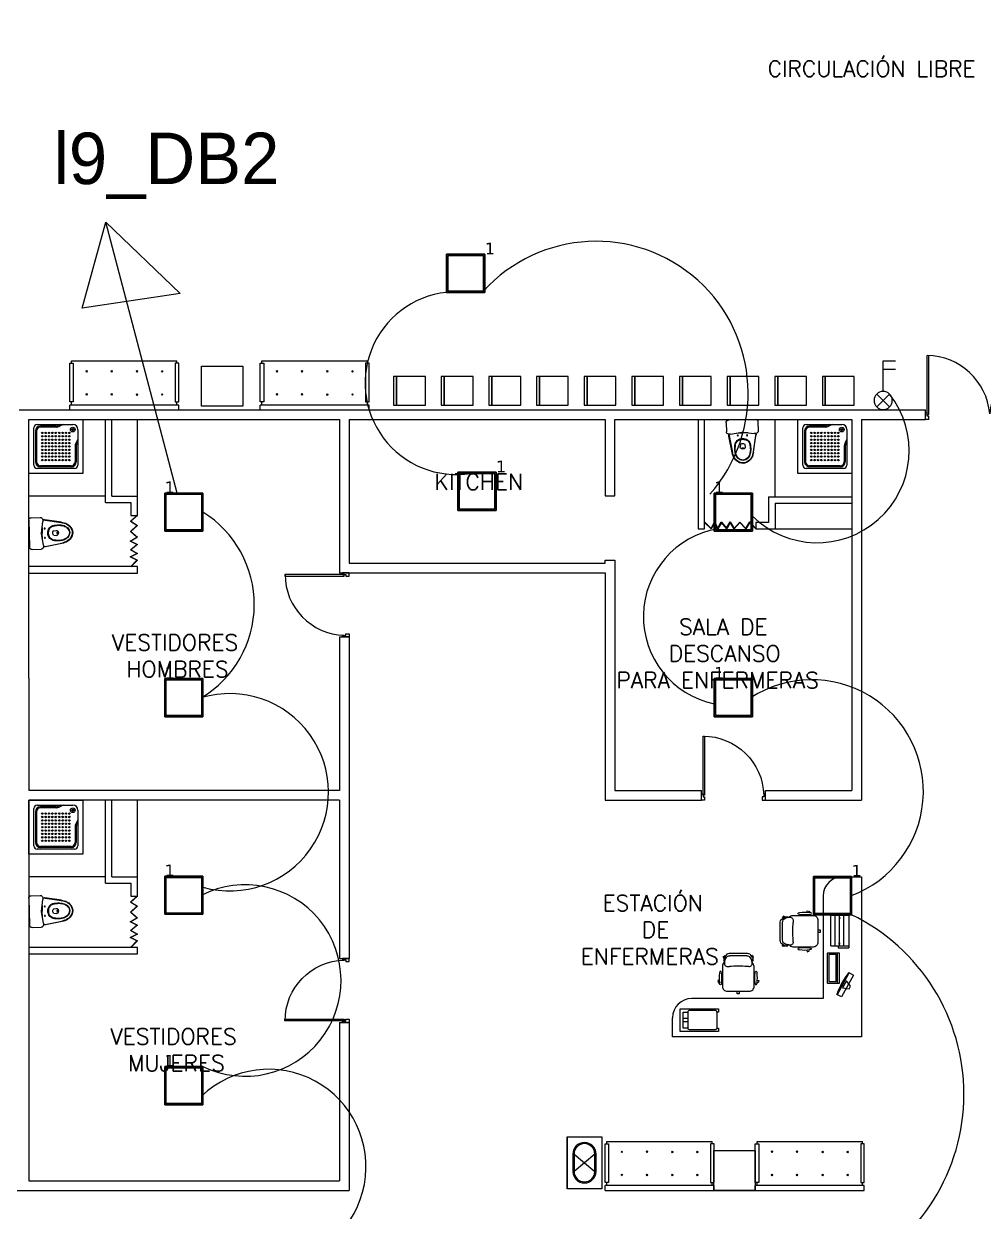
# Model space of a CAD drawing. Header units: metres. Extents: x -39 to 21688, y -24 to 9022.
# Drawn here: x 45.38 to 60.37, y 16.16 to 34.72 of the extents above; entities that cross this region are included whole.
import ezdxf

# ---------------------------------------------------------------- set-up
doc = ezdxf.new("R2010")
doc.units = ezdxf.units.M
doc.header["$MEASUREMENT"] = 0
for name, color, linetype in [('AN-TEXTO', 3, 'Continuous'), ('AR-MOBILIRIO', 1, 'Continuous'), ('AR-MUROS', 6, 'Continuous'), ('AR-PUERTAS', 2, 'Continuous'), ('AR-VENTANAS', 2, 'Continuous'), ('E-quip', 2, 'Continuous'), ('MOBI', 7, 'Continuous'), ('MOBILIARIO', 42, 'Continuous'), ('S.H.', 2, 'Continuous')]:
    doc.layers.add(name, color=color, linetype=linetype)
doc.layers.add('DLX_TERR_LUM', color=7, linetype='Continuous', true_color=0xffd400)
doc.layers.add('DLX_TERR_LUMKEY_IDX', color=7, linetype='Continuous', true_color=0x969696)
doc.styles.add('REGULAR-2.5', font='romans.shx', dxfattribs={"height": 2.5})
doc.styles.add('TableTextStyle', font='')
doc.styles.get('TableTextStyle').set_extended_font_data('VERDANA.TTF')

# ---------------------------------------------------------------- blocks, each defined once
blk = doc.blocks.new('O-27')
for p, q in [((-0.269, 0.183), (-0.269, 0.209)), ((-0.269, 0.209), (-0.103, 0.209)), ((-0.103, -0.324), (-0.103, 0.209)), ((-0.385, 0.173), (-0.385, -0.289)), ((-0.103, 0.183), (-0.375, 0.183)), ((-0.315, 0.183), (-0.315, -0.299)), ((-0.253, 0.15), (-0.253, 0.133)), ((-0.242, 0.15), (-0.253, 0.15)), ((-0.242, 0.133), (-0.253, 0.133)), ((-0.25, 0.183), (-0.25, 0.15)), ((-0.25, 0.133), (-0.25, -0.248)), ((-0.247, 0.183), (-0.247, 0.15)), ((-0.247, 0.133), (-0.247, -0.248)), ((-0.242, 0.15), (-0.242, 0.133)), ((-0.186, -0.299), (-0.186, 0.183)), ((-0.375, -0.299), (-0.103, -0.299)), ((-0.269, -0.299), (-0.269, -0.324)), ((-0.269, -0.324), (-0.103, -0.324)), ((-0.242, -0.248), (-0.253, -0.248)), ((-0.253, -0.265), (-0.253, -0.248)), ((-0.242, -0.265), (-0.253, -0.265)), ((-0.25, -0.265), (-0.25, -0.299)), ((-0.247, -0.265), (-0.247, -0.299)), ((-0.242, -0.265), (-0.242, -0.248))]:
    blk.add_line(p, q)
for centre, start, end in [((-0.375, 0.173), 90, 180), ((-0.375, -0.289), 180, 270)]:
    blk.add_arc(centre, 0.01, start, end)
blk = doc.blocks.new('A$C43F37C80')
at = {"layer": 'AR-MOBILIRIO'}
blk.add_line((0.15, 0.482), (0.15, 0), dxfattribs=at)
blk.add_lwpolyline([(0, 0.01), (0, 0.472, -0.414214), (0.01, 0.482), (0.18, 0.482), (0.18, 0), (0.01, 0, -0.414214), (0, 0.01, -1)], format="xyb", dxfattribs=at)
blk.add_lwpolyline([(0.02, 0.03), (0.136, 0.03), (0.136, 0.452), (0.02, 0.452)], close=True, dxfattribs=at)
blk = doc.blocks.new('A$C714463F3')
at = {"layer": 'AR-MOBILIRIO'}
blk.add_line((0.007, 0.036), (0.194, 0.376), dxfattribs=at)
blk.add_lwpolyline([(0.186, 0.38), (0.26, 0.34), (0.073, 0), (0, 0.04), (0.186, 0.38)], dxfattribs=at)
blk.add_lwpolyline([(0.148, 0.251), (0.089, 0.143), (0.189, 0.125), (0.211, 0.165)], close=True, dxfattribs=at)
blk.add_arc((1.157, -0.374), 1.229, 142.1836, 160.3243, dxfattribs=at)
blk = doc.blocks.new('Silla Ejecutiva 001')
at = {"layer": 'AR-MOBILIRIO'}
for p, q in [((-0.016, 0.59), (-0.016, 0.631)), ((-0.016, 0.631), (0.017, 0.631)), ((0.017, 0.631), (0.017, 0.59)), ((-0.319, 0.422), (-0.308, 0.455)), ((-0.297, 0.415), (-0.319, 0.422)), ((-0.308, 0.455), (-0.294, 0.45)), ((-0.257, 0.436), (-0.247, 0.433)), ((-0.247, 0.398), (-0.254, 0.4)), ((0.258, 0.436), (0.248, 0.433)), ((0.248, 0.398), (0.255, 0.4)), ((0.309, 0.455), (0.295, 0.45)), ((0.298, 0.415), (0.32, 0.422)), ((0.32, 0.422), (0.309, 0.455)), ((-0.164, 0.204), (-0.138, 0.204)), ((0.164, 0.204), (0.138, 0.204)), ((-0.224, 0.07), (-0.238, 0.051)), ((-0.238, 0.051), (-0.211, 0.031)), ((-0.226, 0.117), (-0.21, 0.117)), ((-0.226, 0.117), (-0.179, 0.049)), ((-0.226, 0.072), (-0.226, 0.117)), ((-0.18, 0.01), (-0.226, 0.072)), ((-0.214, 0.133), (-0.202, 0.083)), ((-0.211, 0.031), (-0.203, 0.041)), ((-0.143, 0), (0.143, 0)), ((-0.133, 0.038), (0.133, 0.038)), ((0.226, 0.117), (0.179, 0.049)), ((0.18, 0.01), (0.226, 0.072)), ((0.214, 0.133), (0.202, 0.083)), ((0.211, 0.031), (0.203, 0.041)), ((0.226, 0.117), (0.21, 0.117)), ((0.238, 0.051), (0.211, 0.031)), ((0.224, 0.07), (0.238, 0.051)), ((0.226, 0.072), (0.226, 0.117))]:
    blk.add_line(p, q, dxfattribs=at)
for points in [[(0.248, 0.202), (0.248, 0.513, 0.414214), (0.171, 0.59), (-0.17, 0.59, 0.414214), (-0.247, 0.513), (-0.247, 0.202, 0.235066), (-0.216, 0.141, 0.235066)], [(0.216, 0.14, 0.240352), (0.248, 0.202)]]:
    blk.add_lwpolyline(points, format="xyb", dxfattribs=at)
for centre, radius, start, end in [((0.256, 0.381), 0.554, 171.8383, 188.1617), ((-0.808, 0.381), 0.554, 351.8383, 8.1617), ((0.809, 0.381), 0.554, 171.8383, 188.1617), ((-0.255, 0.381), 0.554, 351.8383, 8.1617), ((-0.167, 0.153), 0.051, 86.8491, 202.9184), ((0, 1.174), 0.979, 261.9043, 278.0957), ((0.167, 0.153), 0.051, 337.0816, 93.1509), ((-0.139, 0.085), 0.0846, 241.0116, 267.0775), ((-0.136, 0.129), 0.0906, 242.0679, 272.1656), ((0.136, 0.129), 0.0906, 267.8344, 297.9321), ((0.139, 0.085), 0.0846, 272.9225, 298.9884)]:
    blk.add_arc(centre, radius, start, end, dxfattribs=at)
for centre, major_axis in [((-0.276, 0.389), (0, 0.0994)), ((0.277, 0.373), (0, -0.0994))]:
    blk.add_ellipse(centre, major_axis=major_axis, ratio=0.234586, start_param=-0.780502, end_param=0.780502, dxfattribs=at)
at = {"layer": 'AR-MOBILIRIO', "extrusion": (0, 0, -1)}
for centre, major_axis in [((0.277, 0.389), (0, 0.0994)), ((-0.276, 0.373), (0, -0.0994))]:
    blk.add_ellipse(centre, major_axis=major_axis, ratio=0.234586, start_param=-0.780502, end_param=0.780502, dxfattribs=at)
blk = doc.blocks.new('A$C7D407643')
at = {"layer": 'AR-MOBILIRIO'}
for p, q in [((0.025, 0.55), (0.025, 0.145)), ((0.15, 0.12), (0.15, 0.05)), ((0.2, 0.12), (0.2, 0.05))]:
    blk.add_line(p, q, dxfattribs=at)
for points in [[(0.35, 0), (0.35, 0.6), (0.3, 0.6), (0.3, 0.575), (0.05, 0.575), (0.05, 0.6), (0, 0.6), (0, 0)], [(0.3, 0.05), (0.3, 0.12), (0.05, 0.12), (0.05, 0.05)]]:
    blk.add_lwpolyline(points, close=True, dxfattribs=at)
blk.add_lwpolyline([(0.3, 0.575, -0.414214), (0.325, 0.55), (0.325, 0.145, -0.414214), (0.3, 0.12)], format="xyb", dxfattribs=at)
blk.add_arc((0.05, 0.145), 0.025, 180, 270, dxfattribs=at)
at = {"layer": 'MOBILIARIO'}
blk.add_arc((0.05, 0.55), 0.025, 90, 180, dxfattribs=at)
blk = doc.blocks.new('rr')
at = {"layer": 'AR-MOBILIRIO'}
for p, q in [((1888.613, 1035.56), (1888.613, 1038.06)), ((1888.613, 1038.06), (1891.563, 1038.06)), ((1891.563, 1038.06), (1891.563, 1037.76)), ((1889.213, 1035.86), (1889.213, 1037.46)), ((1889.213, 1037.46), (1891.263, 1037.46)), ((1888.913, 1035.56), (1888.613, 1035.56))]:
    blk.add_line(p, q, dxfattribs=at)
for centre in [(1891.263, 1037.76), (1888.913, 1035.86)]:
    blk.add_arc(centre, 0.3, 270, 360, dxfattribs=at)
at = {"layer": 'AR-MOBILIRIO', "xscale": -1, "rotation": 90}
blk.add_blockref('A$C7D407643', (1891.446, 1037.973), dxfattribs=at)
at = {"layer": 'AR-MOBILIRIO', "rotation": 180}
for name, p in [('A$C714463F3', (1888.998, 1037.435)), ('A$C43F37C80', (1889.143, 1037.227))]:
    blk.add_blockref(name, p, dxfattribs=at)
at = {"layer": 'AR-MOBILIRIO', "ltscale": 0.1}
blk.add_blockref('Silla Ejecutiva 001', (1890.537, 1036.758), dxfattribs=at)
at = {"layer": 'AR-MOBILIRIO', "xscale": -1}
blk.add_blockref('O-27', (1888.709, 1036.46), dxfattribs=at)
at = {"layer": 'AR-MOBILIRIO', "ltscale": 0.1, "xscale": -1, "rotation": 90}
blk.add_blockref('Silla Ejecutiva 001', (1889.883, 1036.41), dxfattribs=at)
blk = doc.blocks.new('AR-PUERTA ACORDION')
at = {"layer": 'AR-PUERTAS'}
blk.add_lwpolyline([(-0.386, 0.049), (-0.288, -0.046), (-0.235, 0.057), (-0.185, -0.044), (-0.129, 0.054), (-0.046, -0.045), (0.01, 0.056), (0.073, -0.046), (0.158, 0.053), (0.252, -0.046), (0.317, 0.054), (0.41, -0.047), (0.41, -0.054), (0.318, 0.046), (0.253, -0.054), (0.158, 0.046), (0.072, -0.054), (0.01, 0.046), (-0.045, -0.054), (-0.128, 0.046), (-0.185, -0.054), (-0.235, 0.046), (-0.287, -0.054), (-0.39, 0.046)], close=True, dxfattribs=at)
blk = doc.blocks.new('111111')
at = {"layer": 'AR-PUERTAS', "linetype": 'Continuous'}
for p, q in [((254.317, 121.561), (254.317, 122.51)), ((254.342, 121.586), (254.342, 122.51)), ((256.267, 122.51), (256.242, 122.51)), ((256.242, 121.586), (256.242, 122.51)), ((256.267, 121.561), (256.267, 122.51)), ((254.292, 121.511), (254.292, 121.611)), ((254.317, 121.611), (254.292, 121.611)), ((254.342, 121.586), (254.317, 121.586)), ((254.342, 121.561), (254.317, 121.561)), ((254.342, 121.511), (254.342, 121.561)), ((256.242, 121.586), (256.267, 121.586)), ((256.242, 121.511), (256.242, 121.561)), ((256.242, 121.561), (256.267, 121.561)), ((256.267, 121.611), (256.292, 121.611)), ((256.292, 121.511), (256.292, 121.611)), ((254.342, 121.511), (254.292, 121.511)), ((256.242, 121.511), (256.292, 121.511))]:
    blk.add_line(p, q, dxfattribs=at)
for centre, start, end in [((254.297, 121.512), 5.0221, 88.847), ((256.287, 121.512), 91.153, 174.9779)]:
    blk.add_arc(centre, 0.999, start, end, dxfattribs=at)
blk = doc.blocks.new('AR-PUERTA 1')
at = {"layer": 'AR-PUERTAS', "linetype": 'Continuous'}
for points in [[(0.954, 0.033), (0.954, 0.958), (0.929, 0.958), (0.929, 0.033)], [(0.004, 0.058), (0.004, 0.008), (0.029, 0.008), (0.029, -0.042), (-0.021, -0.042), (-0.021, 0.058)], [(0.929, 0.008), (0.929, -0.042), (0.979, -0.042), (0.979, 0.058), (0.954, 0.058), (0.954, 0.008)]]:
    blk.add_lwpolyline(points, close=True, dxfattribs=at)
blk.add_arc((0.954, 0.008), 0.949, 89.9989, 178.4932, dxfattribs=at)
blk = doc.blocks.new('silla')
for points in [[(-0.225, -0.023), (0.225, -0.023), (0.225, 0.023), (-0.225, 0.023)], [(-0.225, -0.473), (0.225, -0.473), (0.225, -0.023), (-0.225, -0.023)]]:
    blk.add_lwpolyline(points, close=True)
blk = doc.blocks.new('*U95')
at = {"layer": 'AR-MOBILIRIO'}
blk.add_blockref('silla', (0, 0.225), dxfattribs=at)
blk = doc.blocks.new('*U96')
at = {"layer": 'AR-MUROS', "color": 0, "linetype": 'ByBlock', "lineweight": -2}
for p in [(0, 6.691), (0, 5.948), (0, 5.204), (0, 4.461), (0, 3.717), (0, 2.974), (0, 2.23), (0, 1.487), (0, 0.743), (0, 0)]:
    blk.add_blockref('*U95', p, dxfattribs=at)
blk = doc.blocks.new('mueb')
at = {"layer": 'AR-MOBILIRIO'}
for p, q in [((354.197, 187.284), (354.197, 187.21)), ((355.897, 187.284), (354.197, 187.284)), ((355.897, 187.284), (355.897, 187.21)), ((354.197, 187.21), (355.897, 187.21)), ((354.251, 187.161), (354.197, 187.161)), ((354.197, 187.161), (354.197, 186.556)), ((354.224, 187.21), (354.224, 187.161)), ((354.251, 186.556), (354.251, 187.161)), ((355.842, 187.161), (355.897, 187.161)), ((355.842, 186.556), (355.842, 187.161)), ((355.87, 187.21), (355.87, 187.161)), ((355.897, 187.161), (355.897, 186.556)), ((354.468, 187.058), (354.444, 187.033)), ((354.468, 187.033), (354.444, 187.058)), ((354.859, 187.058), (354.834, 187.033)), ((354.859, 187.033), (354.834, 187.058)), ((355.232, 187.033), (355.257, 187.058)), ((355.232, 187.058), (355.257, 187.033)), ((355.623, 187.033), (355.647, 187.058)), ((355.623, 187.058), (355.647, 187.033)), ((354.468, 186.67), (354.444, 186.695)), ((354.468, 186.695), (354.444, 186.67)), ((354.859, 186.695), (354.834, 186.67)), ((354.859, 186.67), (354.834, 186.695)), ((355.232, 186.67), (355.257, 186.695)), ((355.232, 186.695), (355.257, 186.67)), ((355.623, 186.695), (355.647, 186.67)), ((355.623, 186.67), (355.647, 186.695)), ((354.197, 186.556), (354.251, 186.556)), ((354.197, 186.556), (354.251, 186.556)), ((354.224, 186.556), (354.224, 186.52)), ((354.224, 186.556), (354.224, 186.52)), ((355.87, 186.52), (354.224, 186.52)), ((355.897, 186.556), (355.842, 186.556)), ((355.87, 186.556), (355.87, 186.52))]:
    blk.add_line(p, q, dxfattribs=at)
blk = doc.blocks.new('LIXO')
at = {"layer": 'AR-MOBILIRIO'}
blk.add_line((24.554, 5.55), (24.554, 4.875), dxfattribs=at)
at = {"layer": 'AR-MOBILIRIO', "color": 18, "true_color": 0x000000}
for p, q in [((24.644, 5.325), (24.914, 5.1)), ((24.914, 5.325), (24.644, 5.1))]:
    blk.add_line(p, q, dxfattribs=at)
blk.add_lwpolyline([(24.554, 4.875), (24.554, 5.55), (25.004, 5.55), (25.004, 4.875)], close=True, dxfattribs=at)
for points in [[(24.629, 5.325), (24.629, 5.1, 1), (24.929, 5.1), (24.929, 5.325, 1)], [(24.644, 5.325), (24.644, 5.1, 1), (24.914, 5.1), (24.914, 5.325, 1)]]:
    blk.add_lwpolyline(points, format="xyb", close=True, dxfattribs=at)
blk = doc.blocks.new('1p-toppiece')
at = {"layer": 'AR-MOBILIRIO'}
for p, q in [((-0.532, 0.174), (-0.265, 0.22)), ((-0.232, 0.219), (-0.531, 0.169)), ((-0.232, 0.22), (-0.232, 0.195)), ((-0.205, 0.008), (-0.232, 0.195)), ((-0.047, 0.26), (-0.192, 0.26)), ((-0.007, 0.22), (-0.007, -0.214)), ((-0.485, 0.003), (-0.485, 0.003)), ((-0.485, 0.003), (-0.485, 0.003)), ((-0.485, 0.003), (-0.485, 0.003)), ((-0.485, 0.003), (-0.485, 0.003)), ((-0.485, 0.003), (-0.485, 0.003)), ((-0.485, 0.003), (-0.485, 0.003)), ((-0.485, 0.003), (-0.485, 0.003)), ((-0.485, 0.003), (-0.485, 0.003)), ((-0.406, 0.039), (-0.443, 0.044)), ((-0.218, 0.098), (-0.218, 0.003)), ((-0.218, -0.093), (-0.218, 0.003)), ((-0.532, -0.169), (-0.265, -0.215)), ((-0.232, -0.214), (-0.531, -0.163)), ((-0.406, -0.034), (-0.443, -0.039)), ((-0.232, -0.189), (-0.205, -0.003)), ((-0.232, -0.189), (-0.232, -0.214)), ((-0.047, -0.254), (-0.192, -0.254))]:
    blk.add_line(p, q, dxfattribs=at)
blk.add_lwpolyline([(-0.467, -0.009, 0.139005), (-0.464, -0.009, 0.107089), (-0.461, -0.006, 0.080212), (-0.46, -0.002, 0.06796), (-0.459, 0.003, 0.06796), (-0.46, 0.007, 0.080212), (-0.461, 0.011, 0.107089), (-0.464, 0.014, 0.139005), (-0.467, 0.015, 0.139005), (-0.47, 0.014, 0.107089), (-0.473, 0.011, 0.080212), (-0.474, 0.007, 0.06796), (-0.475, 0.003, 0.06796), (-0.474, -0.002, 0.080212), (-0.473, -0.006, 0.107089), (-0.47, -0.009, 0.139005)], format="xyb", close=True, dxfattribs=at)
for centre in [(-0.26, 0.078), (-0.26, -0.072)]:
    blk.add_circle(centre, 0.008, dxfattribs=at)
for centre, radius, start, end in [((-0.24, 0.073), 0.15, 87.0389, 99.7929), ((-0.192, 0.22), 0.04, 90, 180), ((-0.047, 0.22), 0.04, 0, 90), ((-0.545, -0.004), 0.165, 137.5273, 177.8064), ((-0.545, 0.009), 0.165, 182.1936, 222.4727), ((-0.545, -0.004), 0.159, 137.1746, 177.7477), ((-0.545, 0.009), 0.159, 182.2523, 222.8254), ((-0.518, -0.034), 0.206, 106.927, 136.493), ((-0.541, -0.003), 0.122, 134.1142, 177.24), ((-0.541, 0.008), 0.122, 182.76, 225.8858), ((-0.518, -0.034), 0.2, 106.5054, 136.1127), ((-0.541, -0.003), 0.115, 133.4423, 177.1285), ((-0.541, 0.008), 0.115, 182.8715, 226.5577), ((-0.519, -0.031), 0.157, 102.7254, 132.8308), ((-0.52, -0.03), 0.15, 101.8667, 132.1155), ((-0.482, -0.117), 0.296, 99.7929, 108.8085), ((-0.482, -0.12), 0.292, 99.5848, 108.4322), ((-0.482, -0.148), 0.279, 90.6669, 104.9929), ((-0.482, -0.156), 0.281, 90.6819, 104.1933), ((-0.474, -0.297), 0.428, 81.7587, 91.4179), ((-0.488, -0.362), 0.487, 81.705, 89.6761), ((-0.434, 0.003), 0.0456, 126.1832, 180), ((-0.434, 0.003), 0.0456, 180, 233.8168), ((-0.447, 0.019), 0.025, 82.2348, 126.1832), ((-0.434, -0.002), 0.123, 44.007, 82.2929), ((-0.431, -0.004), 0.132, 44.3018, 82.295), ((-0.408, 0.024), 0.015, 13.7696, 82.2348), ((-0.495, 0.003), 0.105, 0, 13.7696), ((-0.495, 0.003), 0.105, 346.2304, 0), ((-0.46, 0.006), 0.138, 358.6352, 34.0042), ((-0.46, -0.001), 0.138, 325.9958, 1.3648), ((-0.441, 0.008), 0.132, 357.4666, 37.446), ((-0.441, -0.003), 0.132, 322.554, 2.5334), ((-0.244, 0.003), 0.04, 351.6776, 8.3142), ((-0.518, 0.039), 0.206, 223.507, 253.073), ((-0.518, 0.039), 0.2, 223.8873, 253.4946), ((-0.519, 0.036), 0.157, 227.1692, 257.2746), ((-0.52, 0.036), 0.15, 227.8845, 258.1333), ((-0.482, 0.122), 0.296, 251.1915, 260.2071), ((-0.482, 0.125), 0.292, 251.5678, 260.4152), ((-0.482, 0.153), 0.279, 255.0071, 269.3331), ((-0.482, 0.161), 0.281, 255.8067, 269.3181), ((-0.488, 0.368), 0.487, 270.3239, 278.295), ((-0.474, 0.302), 0.428, 268.5821, 278.2413), ((-0.447, -0.014), 0.025, 233.8168, 277.7652), ((-0.434, 0.007), 0.123, 277.7071, 315.993), ((-0.431, 0.009), 0.132, 277.705, 315.6982), ((-0.408, -0.019), 0.015, 277.7652, 346.2304), ((-0.24, -0.067), 0.15, 260.2071, 272.966), ((-0.192, -0.214), 0.04, 180, 270), ((-0.047, -0.214), 0.04, 270, 360)]:
    blk.add_arc(centre, radius, start, end, dxfattribs=at)
blk = doc.blocks.new('A$C05366594')
at = {"layer": 'AR-MOBILIRIO', "linetype": 'Continuous'}
for p, q in [((0, 0), (0, 0.72)), ((0, 0.72), (0.72, 0.72)), ((0.113, 0.653), (0.585, 0.653)), ((0.428, 0.653), (0.397, 0.637)), ((0.72, 0.72), (0.72, 0)), ((0.068, 0.113), (0.068, 0.608)), ((0.09, 0.563), (0.09, 0.158)), ((0.367, 0.63), (0.158, 0.63)), ((0.653, 0.585), (0.653, 0.113)), ((0.63, 0.367), (0.63, 0.158)), ((0.653, 0.428), (0.637, 0.397)), ((0.72, 0), (0, 0)), ((0.608, 0.068), (0.113, 0.068)), ((0.563, 0.09), (0.158, 0.09))]:
    blk.add_line(p, q, dxfattribs=at)
at = {"layer": 'AR-MOBILIRIO', "color": 250}
for p, q in [((0.458, 0.653), (0.403, 0.625)), ((0.104, 0.563), (0.104, 0.158)), ((0.367, 0.617), (0.158, 0.617)), ((0.617, 0.367), (0.617, 0.158)), ((0.653, 0.458), (0.625, 0.403)), ((0.563, 0.104), (0.158, 0.104))]:
    blk.add_line(p, q, dxfattribs=at)
at = {"layer": 'AR-MOBILIRIO', "linetype": 'Continuous'}
for centre, major_axis, start_param, end_param in [((0.113, 0.608), (0.0318, 0.0318), 0.785398, 2.356194), ((0.367, 0.698), (0.0477, 0.0477), 3.926991, 4.390638), ((0.585, 0.585), (0.0477, 0.0477), 5.497787, 7.068583), ((0.158, 0.563), (0.0477, 0.0477), 0.785398, 2.356194), ((0.698, 0.367), (-0.0477, 0.0477), 0.321751, 0.785398), ((0.113, 0.113), (-0.0318, 0.0318), 0.785398, 2.356194), ((0.158, 0.158), (-0.0477, 0.0477), 0.785398, 2.356194), ((0.158, 0.158), (-0.0477, 0.0477), 0.785398, 2.356194), ((0.563, 0.158), (0.0477, 0.0477), 3.926991, 5.497787), ((0.608, 0.113), (-0.0318, 0.0318), 2.356194, 3.926991)]:
    blk.add_ellipse(centre, major_axis=major_axis, ratio=1, start_param=start_param, end_param=end_param, dxfattribs=at)
at = {"layer": 'AR-MOBILIRIO', "color": 250}
for centre, major_axis, start_param, end_param in [((0.158, 0.563), (-0.0382, 0.0382), -0.785398, 0.785398), ((0.18, 0.54), (-0.00636, 0.00636), -0.785398, 5.497787), ((0.18, 0.495), (-0.00636, 0.00636), -0.785398, 5.497787), ((0.225, 0.54), (0.00636, 0.00636), 0.785398, 7.068583), ((0.225, 0.495), (0.00636, 0.00636), 0.785398, 7.068583), ((0.27, 0.54), (0.00636, 0.00636), 0.785398, 7.068583), ((0.27, 0.495), (0.00636, 0.00636), 0.785398, 7.068583), ((0.315, 0.54), (-0.00636, 0.00636), -0.785398, 5.497787), ((0.315, 0.495), (-0.00636, 0.00636), -0.785398, 5.497787), ((0.36, 0.54), (-0.00636, 0.00636), -0.785398, 5.497787), ((0.36, 0.495), (-0.00636, 0.00636), -0.785398, 5.497787), ((0.367, 0.698), (0.0573, 0.0573), 3.926991, 4.390638), ((0.405, 0.54), (-0.00636, 0.00636), -0.785398, 5.497787), ((0.405, 0.495), (-0.00636, 0.00636), -0.785398, 5.497787), ((0.45, 0.54), (0.00636, 0.00636), 0.785398, 7.068583), ((0.45, 0.495), (0.00636, 0.00636), 0.785398, 7.068583), ((0.495, 0.54), (0.00636, 0.00636), 0.785398, 7.068583), ((0.495, 0.495), (0.00636, 0.00636), 0.785398, 7.068583), ((0.54, 0.54), (-0.00636, 0.00636), -0.785398, 5.497787), ((0.54, 0.495), (-0.00636, 0.00636), -0.785398, 5.497787), ((0.585, 0.585), (0.0223, 0.0223), 0.785398, 7.068583), ((0.585, 0.585), (-0.00955, 0.00955), -0.785398, 5.497787), ((0.576, 0.585), (0.00286, 0.00286), 0.785398, 7.068583), ((0.581, 0.592), (0.00286, 0.00286), 0.785398, 7.068583), ((0.581, 0.578), (0.00286, 0.00286), 0.785398, 7.068583), ((0.589, 0.592), (0.00286, 0.00286), 0.785398, 7.068583), ((0.589, 0.578), (0.00286, 0.00286), 0.785398, 7.068583), ((0.594, 0.585), (0.00286, 0.00286), 0.785398, 7.068583), ((0.18, 0.45), (-0.00636, 0.00636), -0.785398, 5.497787), ((0.18, 0.405), (-0.00636, 0.00636), -0.785398, 5.497787), ((0.18, 0.36), (-0.00636, 0.00636), -0.785398, 5.497787), ((0.18, 0.315), (-0.00636, 0.00636), -0.785398, 5.497787), ((0.225, 0.45), (0.00636, 0.00636), 0.785398, 7.068583), ((0.225, 0.405), (0.00636, 0.00636), 0.785398, 7.068583), ((0.225, 0.36), (0.00636, 0.00636), 0.785398, 7.068583), ((0.225, 0.315), (0.00636, 0.00636), 0.785398, 7.068583), ((0.27, 0.45), (0.00636, 0.00636), 0.785398, 7.068583), ((0.27, 0.405), (0.00636, 0.00636), 0.785398, 7.068583), ((0.27, 0.36), (0.00636, 0.00636), 0.785398, 7.068583), ((0.27, 0.315), (0.00636, 0.00636), 0.785398, 7.068583), ((0.315, 0.45), (-0.00636, 0.00636), -0.785398, 5.497787), ((0.315, 0.36), (-0.00636, 0.00636), -0.785398, 5.497787), ((0.315, 0.315), (-0.00636, 0.00636), -0.785398, 5.497787), ((0.315, 0.405), (-0.00636, 0.00636), -0.785398, 5.497787), ((0.36, 0.45), (-0.00636, 0.00636), -0.785398, 5.497787), ((0.36, 0.405), (-0.00636, 0.00636), -0.785398, 5.497787), ((0.36, 0.36), (-0.00636, 0.00636), -0.785398, 5.497787), ((0.36, 0.315), (-0.00636, 0.00636), -0.785398, 5.497787), ((0.405, 0.45), (-0.00636, 0.00636), -0.785398, 5.497787), ((0.405, 0.405), (-0.00636, 0.00636), -0.785398, 5.497787), ((0.405, 0.36), (-0.00636, 0.00636), -0.785398, 5.497787), ((0.405, 0.315), (-0.00636, 0.00636), -0.785398, 5.497787), ((0.45, 0.45), (0.00636, 0.00636), 0.785398, 7.068583), ((0.45, 0.405), (0.00636, 0.00636), 0.785398, 7.068583), ((0.45, 0.36), (0.00636, 0.00636), 0.785398, 7.068583), ((0.45, 0.315), (0.00636, 0.00636), 0.785398, 7.068583), ((0.495, 0.45), (0.00636, 0.00636), 0.785398, 7.068583), ((0.495, 0.405), (0.00636, 0.00636), 0.785398, 7.068583), ((0.495, 0.36), (0.00636, 0.00636), 0.785398, 7.068583), ((0.495, 0.315), (0.00636, 0.00636), 0.785398, 7.068583), ((0.54, 0.45), (-0.00636, 0.00636), -0.785398, 5.497787), ((0.54, 0.36), (-0.00636, 0.00636), -0.785398, 5.497787), ((0.54, 0.315), (-0.00636, 0.00636), -0.785398, 5.497787), ((0.54, 0.405), (-0.00636, 0.00636), -0.785398, 5.497787), ((0.698, 0.367), (-0.0573, 0.0573), 0.321751, 0.785398), ((0.18, 0.27), (-0.00636, 0.00636), -0.785398, 5.497787), ((0.18, 0.225), (-0.00636, 0.00636), -0.785398, 5.497787), ((0.18, 0.18), (-0.00636, 0.00636), -0.785398, 5.497787), ((0.225, 0.27), (0.00636, 0.00636), 0.785398, 7.068583), ((0.225, 0.225), (0.00636, 0.00636), 0.785398, 7.068583), ((0.225, 0.18), (0.00636, 0.00636), 0.785398, 7.068583), ((0.27, 0.27), (0.00636, 0.00636), 0.785398, 7.068583), ((0.27, 0.225), (0.00636, 0.00636), 0.785398, 7.068583), ((0.27, 0.18), (0.00636, 0.00636), 0.785398, 7.068583), ((0.315, 0.27), (-0.00636, 0.00636), -0.785398, 5.497787), ((0.315, 0.225), (-0.00636, 0.00636), -0.785398, 5.497787), ((0.315, 0.18), (-0.00636, 0.00636), -0.785398, 5.497787), ((0.36, 0.27), (-0.00636, 0.00636), -0.785398, 5.497787), ((0.36, 0.225), (-0.00636, 0.00636), -0.785398, 5.497787), ((0.36, 0.18), (-0.00636, 0.00636), -0.785398, 5.497787), ((0.405, 0.27), (-0.00636, 0.00636), -0.785398, 5.497787), ((0.405, 0.225), (-0.00636, 0.00636), -0.785398, 5.497787), ((0.405, 0.18), (-0.00636, 0.00636), -0.785398, 5.497787), ((0.45, 0.27), (0.00636, 0.00636), 0.785398, 7.068583), ((0.45, 0.225), (0.00636, 0.00636), 0.785398, 7.068583), ((0.45, 0.18), (0.00636, 0.00636), 0.785398, 7.068583), ((0.495, 0.27), (0.00636, 0.00636), 0.785398, 7.068583), ((0.495, 0.225), (0.00636, 0.00636), 0.785398, 7.068583), ((0.495, 0.18), (0.00636, 0.00636), 0.785398, 7.068583), ((0.54, 0.27), (-0.00636, 0.00636), -0.785398, 5.497787), ((0.54, 0.225), (-0.00636, 0.00636), -0.785398, 5.497787), ((0.54, 0.18), (-0.00636, 0.00636), -0.785398, 5.497787), ((0.158, 0.158), (-0.0382, 0.0382), 0.785398, 2.356194), ((0.158, 0.158), (0.0382, 0.0382), 2.356194, 3.926991), ((0.563, 0.158), (0.0382, 0.0382), 3.926991, 5.497787)]:
    blk.add_ellipse(centre, major_axis=major_axis, ratio=1, start_param=start_param, end_param=end_param, dxfattribs=at)
blk = doc.blocks.new('2P+LAMP')
at = {"ltscale": 8}
for p, q in [((0, 5.99), (0, 26.17)), ((0, 26.17), (8.22, 26.17)), ((0, 20.59), (8.22, 20.59)), ((-4.23, 4.23), (4.23, -4.23)), ((4.23, 4.23), (-4.23, -4.23))]:
    blk.add_line(p, q, dxfattribs=at)
blk.add_ellipse((0, 0), major_axis=(-4.23, 4.23), ratio=1, start_param=3.926991, end_param=10.210176, dxfattribs=at)

msp = doc.modelspace()

# ---------------------------------------------------------------- linework, layer by layer
at = {"layer": 'AR-MOBILIRIO'}
for points in [[(48.80263, 29.36856), (48.80263, 28.74381), (48.15764, 28.74381), (48.15764, 29.36856)], [(56.80031, 17.12481), (56.80031, 16.50006), (56.15531, 16.50006), (56.15531, 17.12481)]]:
    msp.add_lwpolyline(points, close=True, dxfattribs=at)
at = {"layer": 'AR-MUROS'}
for p, q in [((45.30866, 28.68913), (58.45866, 28.68913)), ((45.45866, 28.53913), (50.30866, 28.53913)), ((45.45866, 24.50006), (45.45866, 28.53913)), ((46.65586, 27.23913), (46.65586, 28.53913)), ((46.75586, 27.33913), (46.75586, 28.53913)), ((47.15497, 27.33913), (47.15497, 28.53913)), ((50.45866, 28.53913), (54.45866, 28.53913)), ((54.60866, 28.53913), (58.30866, 28.53913)), ((47.15497, 27.03913), (47.15497, 27.33913)), ((57.00866, 27.32826), (58.30866, 27.32826)), ((47.05497, 27.23913), (47.05497, 27.03913)), ((57.10866, 27.22826), (58.30866, 27.22826)), ((47.05497, 27.03913), (47.15497, 27.03913)), ((57.00866, 26.92915), (56.80866, 26.92915)), ((56.80866, 26.92915), (56.80866, 26.82915)), ((56.80866, 26.82915), (57.10866, 26.82915)), ((57.10866, 26.82915), (58.30866, 26.82915)), ((46.65586, 21.2946), (46.65586, 22.5946)), ((46.75586, 21.3946), (46.75586, 22.5946)), ((47.15497, 21.3946), (47.15497, 22.5946)), ((47.15497, 21.0946), (47.15497, 21.3946)), ((47.05497, 21.2946), (47.05497, 21.0946)), ((47.05497, 21.0946), (47.15497, 21.0946)), ((45.45866, 16.65006), (50.30866, 16.65006)), ((29.75866, 16.50006), (50.45866, 16.50006))]:
    msp.add_line(p, q, dxfattribs=at)
for points in [[(58.45866, 28.68913), (59.45866, 28.68913)], [(59.45866, 28.53913), (59.45866, 28.68913)], [(50.30866, 28.53913), (50.30866, 26.14186), (50.45866, 26.14186), (54.45866, 26.14186), (54.45866, 22.5946)], [(50.45866, 28.53913), (50.45866, 26.29186), (54.45866, 26.29186), (54.45866, 26.34277), (54.60866, 26.34277), (54.60866, 22.7446)], [(54.45866, 28.53913), (54.45866, 27.34277), (54.60866, 27.34277), (54.60866, 28.53913)], [(55.90866, 28.52826), (55.90866, 26.82915), (56.00866, 26.82915), (56.00866, 28.52826)], [(57.10866, 27.32826), (57.10866, 28.52826)], [(58.30866, 28.53913), (58.30866, 22.7446)], [(58.45866, 28.53913), (58.45866, 22.5946)], [(58.45866, 28.53913), (59.45866, 28.53913)], [(46.65586, 27.33913), (45.45586, 27.33913)], [(46.75586, 27.33913), (47.15497, 27.33913)], [(57.00866, 27.32826), (57.00866, 26.92915)], [(46.65586, 27.23913), (47.05497, 27.23913)], [(57.10866, 27.22826), (57.10866, 26.82915)], [(45.45586, 26.13913), (47.15497, 26.13913), (47.15497, 26.23913), (45.45586, 26.23913)], [(50.30866, 25.14186), (50.30866, 22.7446)], [(50.30866, 25.14186), (50.45866, 25.14186)], [(50.45866, 25.14186), (50.45866, 20.12233)], [(45.45866, 24.50006), (45.45866, 22.7446)], [(50.30866, 22.7446), (45.45866, 22.7446)], [(54.60866, 22.7446), (55.95866, 22.7446)], [(55.95866, 22.5946), (55.95866, 22.7446)], [(56.95866, 22.7446), (58.30866, 22.7446)], [(56.95866, 22.5946), (56.95866, 22.7446)], [(45.45866, 22.5946), (45.45866, 16.65006)], [(50.30866, 22.5946), (45.45866, 22.5946)], [(50.30866, 22.5946), (50.30866, 20.12233)], [(54.45866, 22.5946), (55.95866, 22.5946)], [(56.95866, 22.5946), (58.45866, 22.5946)], [(46.65586, 21.3946), (45.45586, 21.3946)], [(46.75586, 21.3946), (47.15497, 21.3946)], [(46.65586, 21.2946), (47.05497, 21.2946)], [(45.45586, 20.1946), (47.15497, 20.1946), (47.15497, 20.2946), (45.45586, 20.2946)], [(50.30866, 20.12233), (50.45866, 20.12233)], [(50.30866, 19.12233), (50.30866, 16.65006)], [(50.30866, 19.12233), (50.45866, 19.12233)], [(50.45866, 19.12233), (50.45866, 16.50006)], [(54.45556, 16.50006), (58.45246, 16.50006)]]:
    msp.add_lwpolyline(points, dxfattribs=at)
at = {"layer": 'AR-PUERTAS'}
for centre in [(74.88973, 28.38769), (22.62406, 27.62249)]:
    msp.add_circle(centre, 40.08066, dxfattribs=at)
at = {"layer": 'AR-VENTANAS'}
for p, q in [((46.29177, 30.27572), (46.66409, 31.61902)), ((47.77886, 27.38916), (46.66409, 31.61902)), ((46.66409, 31.61902), (47.82244, 30.50305)), ((47.82244, 30.50305), (46.29177, 30.27572))]:
    msp.add_line(p, q, dxfattribs=at)
for centre, radius, start, end in [((54.31517, 28.94634), 2.3731, 318.347716, 137.793687), ((52.13624, 29.10448), 1.4265, 96.276746, 282.931615), ((57.76534, 28.04912), 1.43605, 225.229421, 38.057882), ((47.28169, 25.64815), 1.69881, 301.091783, 58.11718), ((56.44389, 25.45815), 1.39027, 99.55025, 258.090242), ((57.68096, 22.73057), 1.74259, 290.926229, 122.917826), ((48.5971, 22.71593), 1.54105, 254.25683, 106.517258), ((48.83864, 19.77675), 1.49527, 243.8217, 117.035457), ((56.93807, 18.00136), 3.11787, 295.969345, 64.030655), ((49.20352, 16.87043), 1.51992, 277.507939, 133.412067), ((59.46433, 20.52642), 5.76023, 258.372365, 330.348724)]:
    msp.add_arc(centre, radius, start, end, dxfattribs=at)
at = {"layer": 'DLX_TERR_LUM'}
for points in [[(51.98217, 31.11942, 0), (51.98028, 30.52242, 0)], [(51.98028, 30.52242, 0), (51.98217, 31.11942, 0)], [(51.98028, 30.52242, 0), (51.98217, 31.11942, 0)], [(51.98217, 31.11942, 0), (51.98028, 30.52242, 0)], [(52.57917, 31.11753, 0), (51.98217, 31.11942, 0)], [(51.98217, 31.11942, 0), (51.98217, 31.11942, 0)], [(51.98217, 31.11942, 0), (52.57917, 31.11753, 0)], [(51.98217, 31.11942, 0), (51.98217, 31.11942, 0)], [(51.98217, 31.11942, 0), (52.57917, 31.11753, 0)], [(52.57917, 31.11753, 0), (51.98217, 31.11942, 0)], [(52.00211, 31.09935, 0), (52.00034, 30.54236, 0)], [(52.00034, 30.54236, 0), (52.00211, 31.09935, 0)], [(52.55911, 31.09759, 0), (52.00211, 31.09935, 0)], [(52.00211, 31.09935, 0), (52.55911, 31.09759, 0)], [(52.55734, 30.5406, 0), (52.55911, 31.09759, 0)], [(52.55911, 31.09759, 0), (52.55734, 30.5406, 0)], [(52.57728, 30.52053, 0), (52.57917, 31.11753, 0)], [(52.57917, 31.11753, 0), (52.57728, 30.52053, 0)], [(52.57917, 31.11753, 0), (52.57728, 30.52053, 0)], [(52.57728, 30.52053, 0), (52.57917, 31.11753, 0)], [(52.57917, 31.11753, 0), (52.57917, 31.11753, 0)], [(52.57917, 31.11753, 0), (52.57917, 31.11753, 0)], [(51.98028, 30.52242, 0), (51.98028, 30.52242, 0)], [(51.98028, 30.52242, 0), (52.57728, 30.52053, 0)], [(52.57728, 30.52053, 0), (51.98028, 30.52242, 0)], [(51.98028, 30.52242, 0), (51.98028, 30.52242, 0)], [(52.57728, 30.52053, 0), (51.98028, 30.52242, 0)], [(51.98028, 30.52242, 0), (52.57728, 30.52053, 0)], [(52.00034, 30.54236, 0), (52.55734, 30.5406, 0)], [(52.55734, 30.5406, 0), (52.00034, 30.54236, 0)], [(52.57728, 30.52053, 0), (52.57728, 30.52053, 0)], [(52.57728, 30.52053, 0), (52.57728, 30.52053, 0)], [(52.75397, 27.71416, 0), (52.15697, 27.71416, 0)], [(52.15697, 27.71416, 0), (52.15697, 27.71416, 0)], [(52.15697, 27.71416, 0), (52.75397, 27.71416, 0)], [(52.15697, 27.71416, 0), (52.15697, 27.11716, 0)], [(52.15697, 27.11716, 0), (52.15697, 27.71416, 0)], [(52.15697, 27.71416, 0), (52.15697, 27.71416, 0)], [(52.15697, 27.11716, 0), (52.15697, 27.71416, 0)], [(52.15697, 27.71416, 0), (52.75397, 27.71416, 0)], [(52.75397, 27.71416, 0), (52.15697, 27.71416, 0)], [(52.15697, 27.71416, 0), (52.15697, 27.11716, 0)], [(52.73397, 27.69416, 0), (52.17698, 27.69416, 0)], [(52.17698, 27.69416, 0), (52.17698, 27.13716, 0)], [(52.17698, 27.13716, 0), (52.17698, 27.69416, 0)], [(52.17698, 27.69416, 0), (52.73397, 27.69416, 0)], [(52.73397, 27.13716, 0), (52.73397, 27.69416, 0)], [(52.73397, 27.69416, 0), (52.73397, 27.13716, 0)], [(52.75397, 27.11716, 0), (52.75397, 27.71416, 0)], [(52.75397, 27.71416, 0), (52.75397, 27.71416, 0)], [(52.75397, 27.71416, 0), (52.75397, 27.11716, 0)], [(52.75397, 27.71416, 0), (52.75397, 27.71416, 0)], [(52.75397, 27.71416, 0), (52.75397, 27.11716, 0)], [(52.75397, 27.11716, 0), (52.75397, 27.71416, 0)], [(48.17897, 27.38916, 0), (47.58197, 27.38916, 0)], [(47.58197, 27.38916, 0), (47.58197, 27.38916, 0)], [(47.58197, 27.38916, 0), (48.17897, 27.38916, 0)], [(47.58197, 27.38916, 0), (47.58197, 26.79216, 0)], [(47.58197, 26.79216, 0), (47.58197, 27.38916, 0)], [(47.58197, 27.38916, 0), (47.58197, 27.38916, 0)], [(47.58197, 26.79216, 0), (47.58197, 27.38916, 0)], [(47.58197, 27.38916, 0), (48.17897, 27.38916, 0)], [(47.58197, 27.38916, 0), (47.58197, 26.79216, 0)], [(48.17897, 27.38916, 0), (47.58197, 27.38916, 0)], [(48.15897, 27.36916, 0), (47.60197, 27.36916, 0)], [(47.60197, 27.36916, 0), (47.60197, 26.81216, 0)], [(47.60197, 27.36916, 0), (48.15897, 27.36916, 0)], [(47.60197, 26.81216, 0), (47.60197, 27.36916, 0)], [(48.15897, 26.81216, 0), (48.15897, 27.36916, 0)], [(48.15897, 27.36916, 0), (48.15897, 26.81216, 0)], [(48.17897, 27.38916, 0), (48.17897, 27.38916, 0)], [(48.17897, 26.79216, 0), (48.17897, 27.38916, 0)], [(48.17897, 27.38916, 0), (48.17897, 27.38916, 0)], [(48.17897, 27.38916, 0), (48.17897, 26.79216, 0)], [(48.17897, 27.38916, 0), (48.17897, 26.79216, 0)], [(48.17897, 26.79216, 0), (48.17897, 27.38916, 0)], [(56.75398, 27.38916, 0), (56.15697, 27.38916, 0)], [(56.15697, 27.38916, 0), (56.15697, 27.38916, 0)], [(56.15697, 27.38916, 0), (56.75398, 27.38916, 0)], [(56.15697, 27.38916, 0), (56.15697, 26.79216, 0)], [(56.15697, 26.79216, 0), (56.15697, 27.38916, 0)], [(56.15697, 27.38916, 0), (56.15697, 27.38916, 0)], [(56.15697, 26.79216, 0), (56.15697, 27.38916, 0)], [(56.15697, 27.38916, 0), (56.75398, 27.38916, 0)], [(56.15697, 27.38916, 0), (56.15697, 26.79216, 0)], [(56.75398, 27.38916, 0), (56.15697, 27.38916, 0)], [(56.73397, 27.36916, 0), (56.17698, 27.36916, 0)], [(56.17698, 27.36916, 0), (56.17698, 26.81216, 0)], [(56.17698, 27.36916, 0), (56.73397, 27.36916, 0)], [(56.17698, 26.81216, 0), (56.17698, 27.36916, 0)], [(56.73397, 26.81216, 0), (56.73397, 27.36916, 0)], [(56.73397, 27.36916, 0), (56.73397, 26.81216, 0)], [(56.75398, 27.38916, 0), (56.75398, 27.38916, 0)], [(56.75398, 26.79216, 0), (56.75398, 27.38916, 0)], [(56.75398, 27.38916, 0), (56.75398, 27.38916, 0)], [(56.75398, 27.38916, 0), (56.75398, 26.79216, 0)], [(56.75398, 27.38916, 0), (56.75398, 26.79216, 0)], [(56.75398, 26.79216, 0), (56.75398, 27.38916, 0)], [(52.15697, 27.11716, 0), (52.15697, 27.11716, 0)], [(52.15697, 27.11716, 0), (52.75397, 27.11716, 0)], [(52.75397, 27.11716, 0), (52.15697, 27.11716, 0)], [(52.15697, 27.11716, 0), (52.15697, 27.11716, 0)], [(52.75397, 27.11716, 0), (52.15697, 27.11716, 0)], [(52.15697, 27.11716, 0), (52.75397, 27.11716, 0)], [(52.17698, 27.13716, 0), (52.73397, 27.13716, 0)], [(52.73397, 27.13716, 0), (52.17698, 27.13716, 0)], [(52.75397, 27.11716, 0), (52.75397, 27.11716, 0)], [(52.75397, 27.11716, 0), (52.75397, 27.11716, 0)], [(47.58197, 26.79216, 0), (47.58197, 26.79216, 0)], [(47.58197, 26.79216, 0), (48.17897, 26.79216, 0)], [(48.17897, 26.79216, 0), (47.58197, 26.79216, 0)], [(47.58197, 26.79216, 0), (47.58197, 26.79216, 0)], [(48.17897, 26.79216, 0), (47.58197, 26.79216, 0)], [(47.58197, 26.79216, 0), (48.17897, 26.79216, 0)], [(47.60197, 26.81216, 0), (48.15897, 26.81216, 0)], [(48.15897, 26.81216, 0), (47.60197, 26.81216, 0)], [(48.17897, 26.79216, 0), (48.17897, 26.79216, 0)], [(48.17897, 26.79216, 0), (48.17897, 26.79216, 0)], [(56.15697, 26.79216, 0), (56.15697, 26.79216, 0)], [(56.15697, 26.79216, 0), (56.75398, 26.79216, 0)], [(56.75398, 26.79216, 0), (56.15697, 26.79216, 0)], [(56.15697, 26.79216, 0), (56.15697, 26.79216, 0)], [(56.75398, 26.79216, 0), (56.15697, 26.79216, 0)], [(56.15697, 26.79216, 0), (56.75398, 26.79216, 0)], [(56.17698, 26.81216, 0), (56.73397, 26.81216, 0)], [(56.73397, 26.81216, 0), (56.17698, 26.81216, 0)], [(56.75398, 26.79216, 0), (56.75398, 26.79216, 0)], [(56.75398, 26.79216, 0), (56.75398, 26.79216, 0)], [(48.17897, 24.49189, 0), (47.58197, 24.49189, 0)], [(47.58197, 24.49189, 0), (47.58197, 24.49189, 0)], [(47.58197, 24.49189, 0), (48.17897, 24.49189, 0)], [(47.58197, 24.49189, 0), (47.58197, 23.89489, 0)], [(47.58197, 23.89489, 0), (47.58197, 24.49189, 0)], [(47.58197, 24.49189, 0), (47.58197, 24.49189, 0)], [(47.58197, 23.89489, 0), (47.58197, 24.49189, 0)], [(47.58197, 24.49189, 0), (48.17897, 24.49189, 0)], [(47.58197, 24.49189, 0), (47.58197, 23.89489, 0)], [(48.17897, 24.49189, 0), (47.58197, 24.49189, 0)], [(48.15897, 24.47189, 0), (47.60197, 24.47189, 0)], [(47.60197, 24.47189, 0), (47.60197, 23.91489, 0)], [(47.60197, 24.47189, 0), (48.15897, 24.47189, 0)], [(47.60197, 23.91489, 0), (47.60197, 24.47189, 0)], [(48.15897, 23.91489, 0), (48.15897, 24.47189, 0)], [(48.15897, 24.47189, 0), (48.15897, 23.91489, 0)], [(48.17897, 24.49189, 0), (48.17897, 24.49189, 0)], [(48.17897, 23.89489, 0), (48.17897, 24.49189, 0)], [(48.17897, 24.49189, 0), (48.17897, 24.49189, 0)], [(48.17897, 24.49189, 0), (48.17897, 23.89489, 0)], [(48.17897, 24.49189, 0), (48.17897, 23.89489, 0)], [(48.17897, 23.89489, 0), (48.17897, 24.49189, 0)], [(56.75398, 24.49189, 0), (56.15697, 24.49189, 0)], [(56.15697, 24.49189, 0), (56.15697, 24.49189, 0)], [(56.15697, 24.49189, 0), (56.75398, 24.49189, 0)], [(56.15697, 24.49189, 0), (56.15697, 23.89489, 0)], [(56.15697, 23.89489, 0), (56.15697, 24.49189, 0)], [(56.15697, 24.49189, 0), (56.15697, 24.49189, 0)], [(56.15697, 23.89489, 0), (56.15697, 24.49189, 0)], [(56.15697, 24.49189, 0), (56.75398, 24.49189, 0)], [(56.15697, 24.49189, 0), (56.15697, 23.89489, 0)], [(56.75398, 24.49189, 0), (56.15697, 24.49189, 0)], [(56.73397, 24.47189, 0), (56.17698, 24.47189, 0)], [(56.17698, 24.47189, 0), (56.17698, 23.91489, 0)], [(56.17698, 24.47189, 0), (56.73397, 24.47189, 0)], [(56.17698, 23.91489, 0), (56.17698, 24.47189, 0)], [(56.73397, 23.91489, 0), (56.73397, 24.47189, 0)], [(56.73397, 24.47189, 0), (56.73397, 23.91489, 0)], [(56.75398, 24.49189, 0), (56.75398, 24.49189, 0)], [(56.75398, 23.89489, 0), (56.75398, 24.49189, 0)], [(56.75398, 24.49189, 0), (56.75398, 24.49189, 0)], [(56.75398, 24.49189, 0), (56.75398, 23.89489, 0)], [(56.75398, 24.49189, 0), (56.75398, 23.89489, 0)], [(56.75398, 23.89489, 0), (56.75398, 24.49189, 0)], [(47.58197, 23.89489, 0), (47.58197, 23.89489, 0)], [(47.58197, 23.89489, 0), (48.17897, 23.89489, 0)], [(48.17897, 23.89489, 0), (47.58197, 23.89489, 0)], [(47.58197, 23.89489, 0), (47.58197, 23.89489, 0)], [(48.17897, 23.89489, 0), (47.58197, 23.89489, 0)], [(47.58197, 23.89489, 0), (48.17897, 23.89489, 0)], [(47.60197, 23.91489, 0), (48.15897, 23.91489, 0)], [(48.15897, 23.91489, 0), (47.60197, 23.91489, 0)], [(48.17897, 23.89489, 0), (48.17897, 23.89489, 0)], [(48.17897, 23.89489, 0), (48.17897, 23.89489, 0)], [(56.15697, 23.89489, 0), (56.15697, 23.89489, 0)], [(56.15697, 23.89489, 0), (56.75398, 23.89489, 0)], [(56.75398, 23.89489, 0), (56.15697, 23.89489, 0)], [(56.15697, 23.89489, 0), (56.15697, 23.89489, 0)], [(56.75398, 23.89489, 0), (56.15697, 23.89489, 0)], [(56.15697, 23.89489, 0), (56.75398, 23.89489, 0)], [(56.17698, 23.91489, 0), (56.73397, 23.91489, 0)], [(56.73397, 23.91489, 0), (56.17698, 23.91489, 0)], [(56.75398, 23.89489, 0), (56.75398, 23.89489, 0)], [(56.75398, 23.89489, 0), (56.75398, 23.89489, 0)], [(48.17897, 21.40712, 0), (47.58197, 21.40712, 0)], [(47.58197, 21.40712, 0), (47.58197, 21.40712, 0)], [(47.58197, 21.40712, 0), (48.17897, 21.40712, 0)], [(47.58197, 21.40712, 0), (47.58197, 20.81012, 0)], [(47.58197, 20.81012, 0), (47.58197, 21.40712, 0)], [(47.58197, 21.40712, 0), (47.58197, 21.40712, 0)], [(47.58197, 20.81012, 0), (47.58197, 21.40712, 0)], [(47.58197, 21.40712, 0), (48.17897, 21.40712, 0)], [(47.58197, 21.40712, 0), (47.58197, 20.81012, 0)], [(48.17897, 21.40712, 0), (47.58197, 21.40712, 0)], [(48.15897, 21.38712, 0), (47.60197, 21.38712, 0)], [(47.60197, 21.38712, 0), (47.60197, 20.83012, 0)], [(47.60197, 21.38712, 0), (48.15897, 21.38712, 0)], [(47.60197, 20.83012, 0), (47.60197, 21.38712, 0)], [(48.15897, 20.83012, 0), (48.15897, 21.38712, 0)], [(48.15897, 21.38712, 0), (48.15897, 20.83012, 0)], [(48.17897, 21.40712, 0), (48.17897, 21.40712, 0)], [(48.17897, 20.81012, 0), (48.17897, 21.40712, 0)], [(48.17897, 21.40712, 0), (48.17897, 21.40712, 0)], [(48.17897, 21.40712, 0), (48.17897, 20.81012, 0)], [(48.17897, 21.40712, 0), (48.17897, 20.81012, 0)], [(48.17897, 20.81012, 0), (48.17897, 21.40712, 0)], [(58.30336, 21.40142, 0), (57.70636, 21.40142, 0)], [(57.70636, 21.40142, 0), (57.70636, 21.40142, 0)], [(57.70636, 21.40142, 0), (58.30336, 21.40142, 0)], [(57.70636, 21.40142, 0), (57.70636, 20.80442, 0)], [(57.70636, 20.80442, 0), (57.70636, 21.40142, 0)], [(57.70636, 21.40142, 0), (57.70636, 21.40142, 0)], [(57.70636, 20.80442, 0), (57.70636, 21.40142, 0)], [(57.70636, 21.40142, 0), (58.30336, 21.40142, 0)], [(58.30336, 21.40142, 0), (57.70636, 21.40142, 0)], [(57.70636, 21.40142, 0), (57.70636, 20.80442, 0)], [(58.28336, 21.38141, 0), (57.72636, 21.38141, 0)], [(57.72636, 21.38141, 0), (57.72636, 20.82442, 0)], [(57.72636, 20.82442, 0), (57.72636, 21.38141, 0)], [(57.72636, 21.38141, 0), (58.28336, 21.38141, 0)], [(58.28336, 20.82442, 0), (58.28336, 21.38141, 0)], [(58.28336, 21.38141, 0), (58.28336, 20.82442, 0)], [(58.30336, 20.80442, 0), (58.30336, 21.40142, 0)], [(58.30336, 21.40142, 0), (58.30336, 21.40142, 0)], [(58.30336, 21.40142, 0), (58.30336, 20.80442, 0)], [(58.30336, 21.40142, 0), (58.30336, 21.40142, 0)], [(58.30336, 21.40142, 0), (58.30336, 20.80442, 0)], [(58.30336, 20.80442, 0), (58.30336, 21.40142, 0)], [(47.58197, 20.81012, 0), (47.58197, 20.81012, 0)], [(47.58197, 20.81012, 0), (48.17897, 20.81012, 0)], [(48.17897, 20.81012, 0), (47.58197, 20.81012, 0)], [(47.58197, 20.81012, 0), (47.58197, 20.81012, 0)], [(48.17897, 20.81012, 0), (47.58197, 20.81012, 0)], [(47.58197, 20.81012, 0), (48.17897, 20.81012, 0)], [(47.60197, 20.83012, 0), (48.15897, 20.83012, 0)], [(48.15897, 20.83012, 0), (47.60197, 20.83012, 0)], [(48.17897, 20.81012, 0), (48.17897, 20.81012, 0)], [(48.17897, 20.81012, 0), (48.17897, 20.81012, 0)], [(57.70636, 20.80442, 0), (57.70636, 20.80442, 0)], [(57.70636, 20.80442, 0), (58.30336, 20.80442, 0)], [(58.30336, 20.80442, 0), (57.70636, 20.80442, 0)], [(57.70636, 20.80442, 0), (57.70636, 20.80442, 0)], [(58.30336, 20.80442, 0), (57.70636, 20.80442, 0)], [(57.70636, 20.80442, 0), (58.30336, 20.80442, 0)], [(57.72636, 20.82442, 0), (58.28336, 20.82442, 0)], [(58.28336, 20.82442, 0), (57.72636, 20.82442, 0)], [(58.30336, 20.80442, 0), (58.30336, 20.80442, 0)], [(58.30336, 20.80442, 0), (58.30336, 20.80442, 0)], [(48.17897, 18.43486, 0), (47.58197, 18.43486, 0)], [(47.58197, 18.43486, 0), (47.58197, 18.43486, 0)], [(47.58197, 18.43486, 0), (48.17897, 18.43486, 0)], [(47.58197, 18.43486, 0), (47.58197, 17.83785, 0)], [(47.58197, 17.83785, 0), (47.58197, 18.43486, 0)], [(47.58197, 18.43486, 0), (47.58197, 18.43486, 0)], [(47.58197, 17.83785, 0), (47.58197, 18.43486, 0)], [(47.58197, 18.43486, 0), (48.17897, 18.43486, 0)], [(47.58197, 18.43486, 0), (47.58197, 17.83785, 0)], [(48.17897, 18.43486, 0), (47.58197, 18.43486, 0)], [(48.15897, 18.41485, 0), (47.60197, 18.41485, 0)], [(47.60197, 18.41485, 0), (47.60197, 17.85786, 0)], [(47.60197, 18.41485, 0), (48.15897, 18.41485, 0)], [(47.60197, 17.85786, 0), (47.60197, 18.41485, 0)], [(48.15897, 17.85786, 0), (48.15897, 18.41485, 0)], [(48.15897, 18.41485, 0), (48.15897, 17.85786, 0)], [(48.17897, 18.43486, 0), (48.17897, 18.43486, 0)], [(48.17897, 17.83785, 0), (48.17897, 18.43486, 0)], [(48.17897, 18.43486, 0), (48.17897, 18.43486, 0)], [(48.17897, 18.43486, 0), (48.17897, 17.83785, 0)], [(48.17897, 18.43486, 0), (48.17897, 17.83785, 0)], [(48.17897, 17.83785, 0), (48.17897, 18.43486, 0)], [(47.58197, 17.83785, 0), (47.58197, 17.83785, 0)], [(47.58197, 17.83785, 0), (48.17897, 17.83785, 0)], [(48.17897, 17.83785, 0), (47.58197, 17.83785, 0)], [(47.58197, 17.83785, 0), (47.58197, 17.83785, 0)], [(48.17897, 17.83785, 0), (47.58197, 17.83785, 0)], [(47.58197, 17.83785, 0), (48.17897, 17.83785, 0)], [(47.60197, 17.85786, 0), (48.15897, 17.85786, 0)], [(48.15897, 17.85786, 0), (47.60197, 17.85786, 0)], [(48.17897, 17.83785, 0), (48.17897, 17.83785, 0)], [(48.17897, 17.83785, 0), (48.17897, 17.83785, 0)]]:
    msp.add_polyline3d(points, dxfattribs=at)

# ---------------------------------------------------------------- block references
msp.add_blockref('111111', (-194.83354, -92.97198))
at = {"rotation": 180}
for name, p in [('mueb', (401.9974, 215.97318)), ('mueb', (404.96871, 215.97318)), ('rr', (1947.07159, 1056.9558)), ('mueb', (410.35248, 203.78411)), ('mueb', (412.69698, 203.78411))]:
    msp.add_blockref(name, p, dxfattribs=at)
at = {"layer": 'AR-MOBILIRIO', "xscale": 1.176120000000083, "yscale": 1.176120000000083, "zscale": 1.176120000000083}
for p in [(45.45865, 27.69233), (57.46185, 27.69233), (45.45865, 21.74779)]:
    msp.add_blockref('A$C05366594', p, dxfattribs=at)
at = {"layer": 'AR-MUROS'}
for name, p, rotation in [('*U96', (58.09451, 28.98343), 90), ('AR-PUERTA 1', (50.41702, 25.16268), 90.00000000000001)]:
    msp.add_blockref(name, p, dxfattribs=dict(at, rotation=rotation))
at = {"layer": 'AR-MUROS', "xscale": -1}
msp.add_blockref('AR-PUERTA 1', (56.93784, 22.63623), dxfattribs=at)
at = {"layer": 'AR-MUROS', "xscale": -1, "rotation": 90}
msp.add_blockref('AR-PUERTA 1', (50.41702, 20.10151), dxfattribs=at)
at = {"layer": 'AR-VENTANAS', "rotation": 89.99999999999999}
for p in [(47.1007, 26.62888), (47.1007, 20.68434)]:
    msp.add_blockref('AR-PUERTA ACORDION', p, dxfattribs=at)
at = {"layer": 'AR-VENTANAS'}
msp.add_blockref('AR-PUERTA ACORDION', (56.3984, 26.88342), dxfattribs=at)
at = {"layer": 'E-quip', "xscale": 0.02374750326240379, "yscale": 0.02374750326240379, "zscale": 0.02374750326240379}
msp.add_blockref('2P+LAMP', (58.7955, 28.83381), dxfattribs=at)
at = {"layer": 'MOBI', "xscale": 1.205302508291719, "yscale": 1.205302508291719, "zscale": 1.205302508291719}
msp.add_blockref('LIXO', (24.26699, 10.64875), dxfattribs=at)
at = {"layer": 'S.H.', "xscale": -0.9681450398693043, "yscale": 0.9681450398693042, "zscale": 0.9681450398693042}
for p, rotation in [((56.58874, 28.53913), 271.6335568053233), ((45.45866, 26.75114), 1.633556805323195), ((45.45951, 20.848), 1.633556805323195)]:
    msp.add_blockref('1p-toppiece', p, dxfattribs=dict(at, rotation=rotation))

# ---------------------------------------------------------------- texts
at = {"layer": 'AN-TEXTO', "char_height": 0.25, "attachment_point": 1, "style": 'REGULAR-2.5'}
for s, width, heights, insert in [('\\pi1.09558;CIRCULACIÓN LIBRE ', 5.7863988, [0.30966], (55.89656, 34.13998)), ('\\pi0.41331;KITCHEN', 2.2671057, [0.45647], (51.38018, 27.68771)), ('\\pi1.00063;SALA DE\\P\\pi0.83991;DESCANSO\\P\\pi0.02443;PARA ENFERMERAS', 3.5369651, [0], (54.60866, 25.42473)), ('\\pi0.69705;VESTIDORES \\P\\pi0.92324;HOMBRES', 3.5369651, [0], (46.0606, 25.18051)), ('\\pi0.44287;ESTACIÓN\\P\\pi1.05596;DE\\P\\pi0.10358;ENFERMERAS', 2.516687, [1.3044], (53.97395, 21.11164)), ('\\pi0.69705;VESTIDORES \\P\\pi0.97086;MUJERES', 3.5369651, [0], (46.03775, 19.02838))]:
    msp.add_mtext_dynamic_manual_height_columns(s, width=width, gutter_width=1.25, heights=heights, dxfattribs=dict(at, insert=insert))
at = {"layer": 'AR-PUERTAS', "insert": (45.84694, 33.01673), "char_height": 0.803842, "attachment_point": 1}
msp.add_mtext_dynamic_manual_height_columns('l9_DB2', width=0.8038417, gutter_width=4.01921, heights=[0], dxfattribs=at)
at = {"layer": 'DLX_TERR_LUMKEY_IDX', "style": 'TableTextStyle'}
for p in [(52.57917, 31.11753), (52.75397, 27.71416), (47.58197, 27.38916), (56.15697, 27.38916), (47.58197, 24.49189), (56.15697, 24.49189), (47.58197, 21.40712), (58.30336, 21.40142), (47.58197, 18.43486)]:
    msp.add_text('1', height=0.18, dxfattribs=at).set_placement(p)

doc.saveas('drawing.dxf')
